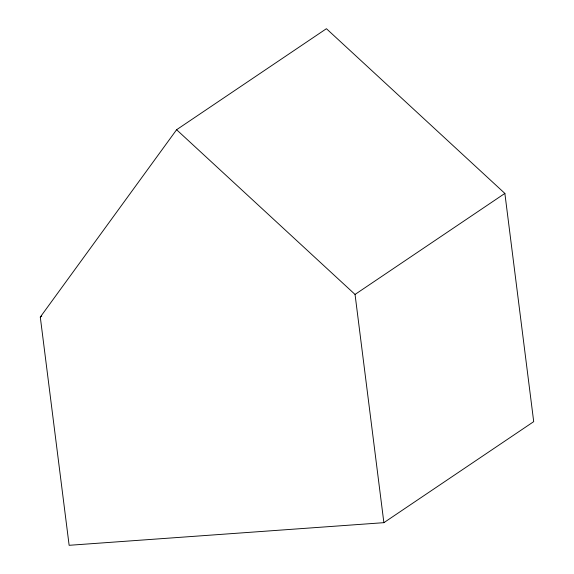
<?xml version="1.0" encoding="UTF-8"?>
<svg xmlns="http://www.w3.org/2000/svg" width="574" height="574" viewBox="0 0 574 574"><rect width="100%" height="100%" fill="white"/><g stroke="black" fill="none" stroke-linecap="round" stroke-linejoin="round"><path stroke-width="0.86" d="M40.295 317.07L176.598 129.731L326.419 28.7L504.869 193.416L533.705 421.646L383.877 522.67L69.131 545.3L40.295 317.07L41.78 316.073M383.877 522.67L355.048 294.44L504.869 193.416M176.598 129.731L355.048 294.44"/></g></svg>
